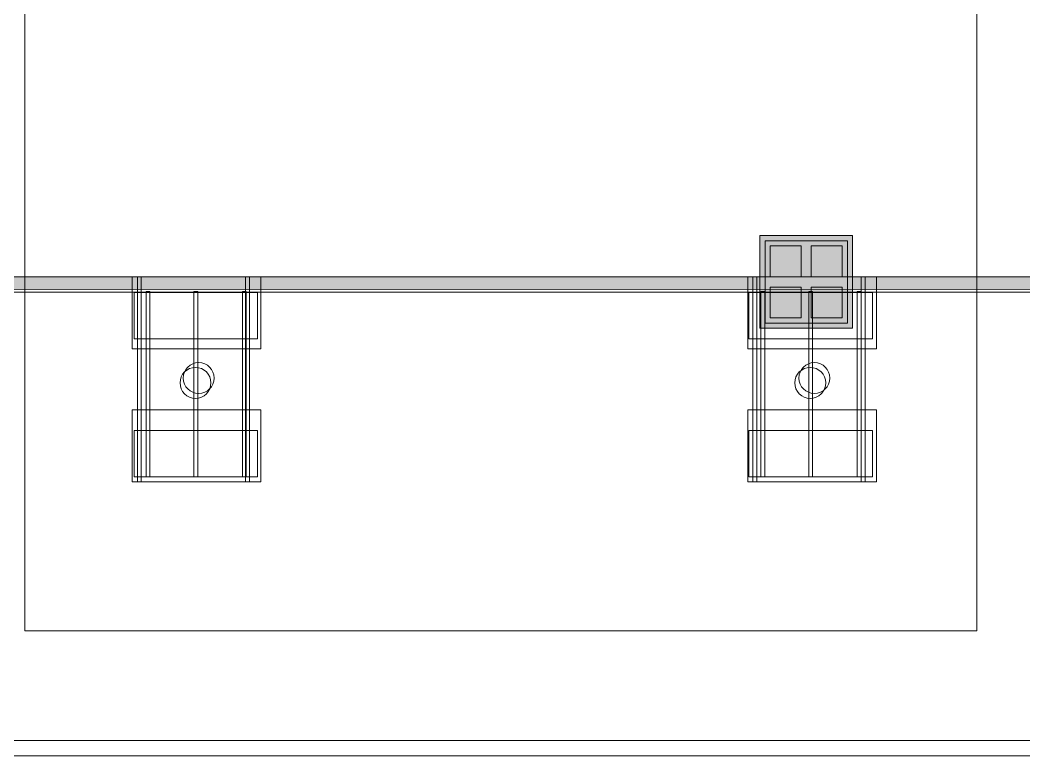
# Model space of a CAD drawing. Header units: inches. Extents: x -10671 to 1761, y -674 to 7170.
# Drawn here: x -1043.7 to -653.6, y 914.2 to 1200 of the extents above; entities that cross this region are included whole.
import ezdxf

# ---------------------------------------------------------------- set-up
doc = ezdxf.new("R2010")
doc.units = ezdxf.units.IN
doc.header["$LTSCALE"] = 19.2
doc.header["$MEASUREMENT"] = 0
for name, color, linetype, lineweight, true_color in [('DWG-bldg-utility box', 3, 'Continuous', 18, 0x00ff00), ('PDF', 6, 'Continuous', 5, 0xff00ff), ('Venue-Ceiling-Obstructions', 7, 'Continuous', 5, 0xdd0000), ('Venue-Rigging Steel-High', 7, 'Continuous', 5, 0x800000)]:
    doc.layers.add(name, color=color, linetype=linetype, lineweight=lineweight, true_color=true_color)
for name, color, linetype, lineweight in [('Venue-Ceiling-Lights', 7, 'Continuous', 5), ('Venue-Ceiling-Lights Circuits', 7, 'Continuous', 5), ('Venue-Floor Pockets', 7, 'Continuous', 5)]:
    doc.layers.add(name, color=color, linetype=linetype, lineweight=lineweight)

# ---------------------------------------------------------------- blocks, each defined once
blk = doc.blocks.new('FLOORBOX')
at = {"layer": 'Venue-Floor Pockets', "linetype": 'Continuous', "lineweight": 0, "true_color": 0xaaaaaa}
blk.add_hatch(color=253, dxfattribs=at).paths.add_polyline_path([(-18, 18), (18, 18), (18, -18), (-18, -18)])
at = {"layer": 'Venue-Floor Pockets', "linetype": 'Continuous', "lineweight": 0, "true_color": 0xbbbbbb}
blk.add_hatch(color=9, dxfattribs=at).paths.add_polyline_path([(-16, 16), (16, 16), (16, -16), (-16, -16)])
at = {"layer": 'Venue-Floor Pockets', "linetype": 'Continuous', "lineweight": 0, "true_color": 0xdddddd}
for points in [[(-14, 14), (-2, 14), (-2, 2), (-14, 2)], [(2, 14), (14, 14), (14, 2), (2, 2)], [(-14, -2), (-2, -2), (-2, -14), (-14, -14)], [(2, -2), (14, -2), (14, -14), (2, -14)]]:
    blk.add_hatch(color=254, dxfattribs=at).paths.add_polyline_path(points)
at = {"layer": 'Venue-Floor Pockets', "color": 7, "linetype": 'Continuous', "lineweight": 5, "flags": 128}
for points in [[(-18, 18), (18, 18), (18, -18), (-18, -18)], [(-16, 16), (16, 16), (16, -16), (-16, -16)], [(-14, 14), (-2, 14), (-2, 2), (-14, 2)], [(2, 14), (14, 14), (14, 2), (2, 2)], [(-14, -2), (-2, -2), (-2, -14), (-14, -14)], [(2, -2), (14, -2), (14, -14), (2, -14)]]:
    blk.add_lwpolyline(points, close=True, dxfattribs=at)
blk = doc.blocks.new('Group-2323-1')
at = {"layer": 'PDF'}
for points in [[(-976.75, 1064.95, 388), (-976.75, 1064.95, 398), (-975.58, 1065.07, 398), (-975.58, 1065.07, 388)], [(-975.58, 1065.07, 388), (-975.58, 1065.07, 398), (-974.4, 1064.95, 398), (-974.4, 1064.95, 388)], [(-981.46, 1060.24, 388), (-981.46, 1060.24, 398), (-981.12, 1061.36, 398), (-981.12, 1061.36, 388)], [(-981.12, 1061.36, 388), (-981.12, 1061.36, 398), (-980.56, 1062.4, 398), (-980.56, 1062.4, 388)], [(-980.56, 1062.4, 388), (-980.56, 1062.4, 398), (-979.82, 1063.31, 398), (-979.82, 1063.31, 388)], [(-979.82, 1063.31, 388), (-979.82, 1063.31, 398), (-978.91, 1064.06, 398), (-978.91, 1064.06, 388)], [(-978.91, 1064.06, 388), (-978.91, 1064.06, 398), (-977.87, 1064.61, 398), (-977.87, 1064.61, 388)], [(-977.87, 1064.61, 388), (-977.87, 1064.61, 398), (-976.75, 1064.95, 398), (-976.75, 1064.95, 388)], [(-974.4, 1064.95, 388), (-974.4, 1064.95, 398), (-973.28, 1064.61, 398), (-973.28, 1064.61, 388)], [(-973.28, 1064.61, 388), (-973.28, 1064.61, 398), (-972.24, 1064.06, 398), (-972.24, 1064.06, 388)], [(-972.24, 1064.06, 388), (-972.24, 1064.06, 398), (-971.33, 1063.31, 398), (-971.33, 1063.31, 388)], [(-971.33, 1063.31, 388), (-971.33, 1063.31, 398), (-970.59, 1062.4, 398), (-970.59, 1062.4, 388)], [(-970.59, 1062.4, 388), (-970.59, 1062.4, 398), (-970.03, 1061.36, 398), (-970.03, 1061.36, 388)], [(-970.03, 1061.36, 388), (-970.03, 1061.36, 398), (-969.69, 1060.24, 398), (-969.69, 1060.24, 388)], [(-981.58, 1059.07, 388), (-981.58, 1059.07, 398), (-981.46, 1060.24, 398), (-981.46, 1060.24, 388)], [(-981.46, 1057.9, 388), (-981.46, 1057.9, 398), (-981.58, 1059.07, 398), (-981.58, 1059.07, 388)], [(-981.12, 1056.77, 388), (-981.12, 1056.77, 398), (-981.46, 1057.9, 398), (-981.46, 1057.9, 388)], [(-969.69, 1057.9, 388), (-969.69, 1057.9, 398), (-970.03, 1056.77, 398), (-970.03, 1056.77, 388)], [(-969.69, 1060.24, 388), (-969.69, 1060.24, 398), (-969.58, 1059.07, 398), (-969.58, 1059.07, 388)], [(-969.58, 1059.07, 388), (-969.58, 1059.07, 398), (-969.69, 1057.9, 398), (-969.69, 1057.9, 388)], [(-980.56, 1055.73, 388), (-980.56, 1055.73, 398), (-981.12, 1056.77, 398), (-981.12, 1056.77, 388)], [(-979.82, 1054.82, 388), (-979.82, 1054.82, 398), (-980.56, 1055.73, 398), (-980.56, 1055.73, 388)], [(-978.91, 1054.08, 388), (-978.91, 1054.08, 398), (-979.82, 1054.82, 398), (-979.82, 1054.82, 388)], [(-977.87, 1053.52, 388), (-977.87, 1053.52, 398), (-978.91, 1054.08, 398), (-978.91, 1054.08, 388)], [(-976.75, 1053.18, 388), (-976.75, 1053.18, 398), (-977.87, 1053.52, 398), (-977.87, 1053.52, 388)], [(-973.28, 1053.52, 388), (-973.28, 1053.52, 398), (-974.4, 1053.18, 398), (-974.4, 1053.18, 388)], [(-972.24, 1054.08, 388), (-972.24, 1054.08, 398), (-973.28, 1053.52, 398), (-973.28, 1053.52, 388)], [(-971.33, 1054.82, 388), (-971.33, 1054.82, 398), (-972.24, 1054.08, 398), (-972.24, 1054.08, 388)], [(-970.59, 1055.73, 388), (-970.59, 1055.73, 398), (-971.33, 1054.82, 398), (-971.33, 1054.82, 388)], [(-970.03, 1056.77, 388), (-970.03, 1056.77, 398), (-970.59, 1055.73, 398), (-970.59, 1055.73, 388)], [(-975.58, 1053.07, 388), (-975.58, 1053.07, 398), (-976.75, 1053.18, 398), (-976.75, 1053.18, 388)], [(-974.4, 1053.18, 388), (-974.4, 1053.18, 398), (-975.58, 1053.07, 398), (-975.58, 1053.07, 388)]]:
    blk.add_3dface(points, dxfattribs=at)
for points, invisible_edges in [([(-976.75, 1064.95, 398), (-975.58, 1065.07, 398), (-974.4, 1064.95, 398), (-976.75, 1064.95, 398)], 12), ([(-974.4, 1064.95, 388), (-975.58, 1065.07, 388), (-976.75, 1064.95, 388), (-974.4, 1064.95, 388)], 12), ([(-981.58, 1059.07, 398), (-978.91, 1064.06, 398), (-974.4, 1064.95, 398), (-981.58, 1059.07, 398)], 15), ([(-981.58, 1059.07, 398), (-974.4, 1064.95, 398), (-969.58, 1059.07, 398), (-981.58, 1059.07, 398)], 15), ([(-976.75, 1064.95, 388), (-980.56, 1062.4, 388), (-981.58, 1059.07, 388), (-976.75, 1064.95, 388)], 15), ([(-981.58, 1059.07, 388), (-969.58, 1059.07, 388), (-976.75, 1064.95, 388), (-981.58, 1059.07, 388)], 15), ([(-981.58, 1059.07, 398), (-980.56, 1062.4, 398), (-978.91, 1064.06, 398), (-981.58, 1059.07, 398)], 15), ([(-981.58, 1059.07, 398), (-981.46, 1060.24, 398), (-980.56, 1062.4, 398), (-981.58, 1059.07, 398)], 14), ([(-980.56, 1062.4, 388), (-981.46, 1060.24, 388), (-981.58, 1059.07, 388), (-980.56, 1062.4, 388)], 13), ([(-981.46, 1060.24, 398), (-981.12, 1061.36, 398), (-980.56, 1062.4, 398), (-981.46, 1060.24, 398)], 12), ([(-980.56, 1062.4, 388), (-981.12, 1061.36, 388), (-981.46, 1060.24, 388), (-980.56, 1062.4, 388)], 12), ([(-976.75, 1064.95, 388), (-978.91, 1064.06, 388), (-980.56, 1062.4, 388), (-976.75, 1064.95, 388)], 15), ([(-980.56, 1062.4, 398), (-979.82, 1063.31, 398), (-978.91, 1064.06, 398), (-980.56, 1062.4, 398)], 12), ([(-978.91, 1064.06, 388), (-979.82, 1063.31, 388), (-980.56, 1062.4, 388), (-978.91, 1064.06, 388)], 12), ([(-978.91, 1064.06, 398), (-977.87, 1064.61, 398), (-976.75, 1064.95, 398), (-978.91, 1064.06, 398)], 12), ([(-978.91, 1064.06, 398), (-976.75, 1064.95, 398), (-974.4, 1064.95, 398), (-978.91, 1064.06, 398)], 15), ([(-976.75, 1064.95, 388), (-977.87, 1064.61, 388), (-978.91, 1064.06, 388), (-976.75, 1064.95, 388)], 12), ([(-972.24, 1064.06, 388), (-974.4, 1064.95, 388), (-976.75, 1064.95, 388), (-972.24, 1064.06, 388)], 15), ([(-969.58, 1059.07, 388), (-972.24, 1064.06, 388), (-976.75, 1064.95, 388), (-969.58, 1059.07, 388)], 15), ([(-974.4, 1064.95, 398), (-973.28, 1064.61, 398), (-972.24, 1064.06, 398), (-974.4, 1064.95, 398)], 12), ([(-974.4, 1064.95, 398), (-972.24, 1064.06, 398), (-970.59, 1062.4, 398), (-974.4, 1064.95, 398)], 15), ([(-974.4, 1064.95, 398), (-970.59, 1062.4, 398), (-969.58, 1059.07, 398), (-974.4, 1064.95, 398)], 15), ([(-972.24, 1064.06, 388), (-973.28, 1064.61, 388), (-974.4, 1064.95, 388), (-972.24, 1064.06, 388)], 12), ([(-972.24, 1064.06, 398), (-971.33, 1063.31, 398), (-970.59, 1062.4, 398), (-972.24, 1064.06, 398)], 12), ([(-970.59, 1062.4, 388), (-971.33, 1063.31, 388), (-972.24, 1064.06, 388), (-970.59, 1062.4, 388)], 12), ([(-969.58, 1059.07, 388), (-970.59, 1062.4, 388), (-972.24, 1064.06, 388), (-969.58, 1059.07, 388)], 15), ([(-970.59, 1062.4, 398), (-970.03, 1061.36, 398), (-969.69, 1060.24, 398), (-970.59, 1062.4, 398)], 12), ([(-970.59, 1062.4, 398), (-969.69, 1060.24, 398), (-969.58, 1059.07, 398), (-970.59, 1062.4, 398)], 13), ([(-969.69, 1060.24, 388), (-970.03, 1061.36, 388), (-970.59, 1062.4, 388), (-969.69, 1060.24, 388)], 12), ([(-969.58, 1059.07, 388), (-969.69, 1060.24, 388), (-970.59, 1062.4, 388), (-969.58, 1059.07, 388)], 14), ([(-981.12, 1056.77, 398), (-981.46, 1057.9, 398), (-981.58, 1059.07, 398), (-981.12, 1056.77, 398)], 12), ([(-979.82, 1054.82, 398), (-981.12, 1056.77, 398), (-981.58, 1059.07, 398), (-979.82, 1054.82, 398)], 15), ([(-976.75, 1053.18, 398), (-979.82, 1054.82, 398), (-981.58, 1059.07, 398), (-976.75, 1053.18, 398)], 15), ([(-969.58, 1059.07, 398), (-976.75, 1053.18, 398), (-981.58, 1059.07, 398), (-969.58, 1059.07, 398)], 15), ([(-981.58, 1059.07, 388), (-981.46, 1057.9, 388), (-981.12, 1056.77, 388), (-981.58, 1059.07, 388)], 12), ([(-981.58, 1059.07, 388), (-981.12, 1056.77, 388), (-979.82, 1054.82, 388), (-981.58, 1059.07, 388)], 15), ([(-981.58, 1059.07, 388), (-979.82, 1054.82, 388), (-974.4, 1053.18, 388), (-981.58, 1059.07, 388)], 15), ([(-981.58, 1059.07, 388), (-974.4, 1053.18, 388), (-969.58, 1059.07, 388), (-981.58, 1059.07, 388)], 15), ([(-969.58, 1059.07, 398), (-971.33, 1054.82, 398), (-976.75, 1053.18, 398), (-969.58, 1059.07, 398)], 15), ([(-974.4, 1053.18, 388), (-971.33, 1054.82, 388), (-969.58, 1059.07, 388), (-974.4, 1053.18, 388)], 15), ([(-969.58, 1059.07, 398), (-970.03, 1056.77, 398), (-971.33, 1054.82, 398), (-969.58, 1059.07, 398)], 15), ([(-971.33, 1054.82, 388), (-970.03, 1056.77, 388), (-969.58, 1059.07, 388), (-971.33, 1054.82, 388)], 15), ([(-969.58, 1059.07, 398), (-969.69, 1057.9, 398), (-970.03, 1056.77, 398), (-969.58, 1059.07, 398)], 12), ([(-970.03, 1056.77, 388), (-969.69, 1057.9, 388), (-969.58, 1059.07, 388), (-970.03, 1056.77, 388)], 12), ([(-979.82, 1054.82, 398), (-980.56, 1055.73, 398), (-981.12, 1056.77, 398), (-979.82, 1054.82, 398)], 12), ([(-981.12, 1056.77, 388), (-980.56, 1055.73, 388), (-979.82, 1054.82, 388), (-981.12, 1056.77, 388)], 12), ([(-976.75, 1053.18, 398), (-978.91, 1054.08, 398), (-979.82, 1054.82, 398), (-976.75, 1053.18, 398)], 13), ([(-979.82, 1054.82, 388), (-978.91, 1054.08, 388), (-976.75, 1053.18, 388), (-979.82, 1054.82, 388)], 14), ([(-979.82, 1054.82, 388), (-976.75, 1053.18, 388), (-974.4, 1053.18, 388), (-979.82, 1054.82, 388)], 15), ([(-976.75, 1053.18, 398), (-977.87, 1053.52, 398), (-978.91, 1054.08, 398), (-976.75, 1053.18, 398)], 12), ([(-978.91, 1054.08, 388), (-977.87, 1053.52, 388), (-976.75, 1053.18, 388), (-978.91, 1054.08, 388)], 12), ([(-971.33, 1054.82, 398), (-974.4, 1053.18, 398), (-976.75, 1053.18, 398), (-971.33, 1054.82, 398)], 15), ([(-971.33, 1054.82, 398), (-972.24, 1054.08, 398), (-974.4, 1053.18, 398), (-971.33, 1054.82, 398)], 14), ([(-974.4, 1053.18, 388), (-972.24, 1054.08, 388), (-971.33, 1054.82, 388), (-974.4, 1053.18, 388)], 13), ([(-972.24, 1054.08, 398), (-973.28, 1053.52, 398), (-974.4, 1053.18, 398), (-972.24, 1054.08, 398)], 12), ([(-974.4, 1053.18, 388), (-973.28, 1053.52, 388), (-972.24, 1054.08, 388), (-974.4, 1053.18, 388)], 12), ([(-970.03, 1056.77, 398), (-970.59, 1055.73, 398), (-971.33, 1054.82, 398), (-970.03, 1056.77, 398)], 12), ([(-971.33, 1054.82, 388), (-970.59, 1055.73, 388), (-970.03, 1056.77, 388), (-971.33, 1054.82, 388)], 12), ([(-974.4, 1053.18, 398), (-975.58, 1053.07, 398), (-976.75, 1053.18, 398), (-974.4, 1053.18, 398)], 12), ([(-976.75, 1053.18, 388), (-975.58, 1053.07, 388), (-974.4, 1053.18, 388), (-976.75, 1053.18, 388)], 12)]:
    blk.add_3dface(points, dxfattribs=dict(at, invisible_edges=invisible_edges))
blk = doc.blocks.new('Group-2324-1')
at = {"layer": 'PDF'}
for points in [[(-999.45, 1094.17, 393.91), (-999.45, 1094.17, 397.91), (-951.45, 1094.17, 397.91), (-951.45, 1094.17, 393.91)], [(-999.45, 1076.17, 393.91), (-999.45, 1076.17, 397.91), (-999.45, 1094.17, 397.91), (-999.45, 1094.17, 393.91)], [(-951.45, 1094.17, 397.91), (-999.45, 1094.17, 397.91), (-999.45, 1076.17, 397.91), (-951.45, 1076.17, 397.91)], [(-951.45, 1076.17, 393.91), (-999.45, 1076.17, 393.91), (-999.45, 1094.17, 393.91), (-951.45, 1094.17, 393.91)], [(-951.45, 1094.17, 393.91), (-951.45, 1094.17, 397.91), (-951.45, 1076.17, 397.91), (-951.45, 1076.17, 393.91)], [(-951.45, 1076.17, 393.91), (-951.45, 1076.17, 397.91), (-999.45, 1076.17, 397.91), (-999.45, 1076.17, 393.91)]]:
    blk.add_3dface(points, dxfattribs=at)
blk = doc.blocks.new('Group-2325-1')
at = {"layer": 'PDF'}
for points in [[(-957.35, 1094.56, 397.97), (-957.35, 1094.56, 398.97), (-955.85, 1094.56, 398.97), (-955.85, 1094.56, 397.97)], [(-957.35, 1022.56, 397.97), (-957.35, 1022.56, 398.97), (-957.35, 1094.56, 398.97), (-957.35, 1094.56, 397.97)], [(-955.85, 1094.56, 398.97), (-957.35, 1094.56, 398.97), (-957.35, 1022.56, 398.97), (-955.85, 1022.56, 398.97)], [(-955.85, 1022.56, 397.97), (-957.35, 1022.56, 397.97), (-957.35, 1094.56, 397.97), (-955.85, 1094.56, 397.97)], [(-955.85, 1094.56, 397.97), (-955.85, 1094.56, 398.97), (-955.85, 1022.56, 398.97), (-955.85, 1022.56, 397.97)], [(-955.85, 1022.56, 397.97), (-955.85, 1022.56, 398.97), (-957.35, 1022.56, 398.97), (-957.35, 1022.56, 397.97)]]:
    blk.add_3dface(points, dxfattribs=at)
blk = doc.blocks.new('Group-2326-1')
at = {"layer": 'PDF'}
for points in [[(-976.16, 1094.56, 397.97), (-976.16, 1094.56, 398.97), (-974.66, 1094.56, 398.97), (-974.66, 1094.56, 397.97)], [(-976.16, 1022.56, 397.97), (-976.16, 1022.56, 398.97), (-976.16, 1094.56, 398.97), (-976.16, 1094.56, 397.97)], [(-974.66, 1094.56, 398.97), (-976.16, 1094.56, 398.97), (-976.16, 1022.56, 398.97), (-974.66, 1022.56, 398.97)], [(-974.66, 1022.56, 397.97), (-976.16, 1022.56, 397.97), (-976.16, 1094.56, 397.97), (-974.66, 1094.56, 397.97)], [(-974.66, 1094.56, 397.97), (-974.66, 1094.56, 398.97), (-974.66, 1022.56, 398.97), (-974.66, 1022.56, 397.97)], [(-974.66, 1022.56, 397.97), (-974.66, 1022.56, 398.97), (-976.16, 1022.56, 398.97), (-976.16, 1022.56, 397.97)]]:
    blk.add_3dface(points, dxfattribs=at)
blk = doc.blocks.new('Group-2327-1')
at = {"layer": 'PDF'}
for points in [[(-994.76, 1094.56, 397.97), (-994.76, 1094.56, 398.97), (-993.26, 1094.56, 398.97), (-993.26, 1094.56, 397.97)], [(-994.76, 1022.56, 397.97), (-994.76, 1022.56, 398.97), (-994.76, 1094.56, 398.97), (-994.76, 1094.56, 397.97)], [(-993.26, 1094.56, 398.97), (-994.76, 1094.56, 398.97), (-994.76, 1022.56, 398.97), (-993.26, 1022.56, 398.97)], [(-993.26, 1022.56, 397.97), (-994.76, 1022.56, 397.97), (-994.76, 1094.56, 397.97), (-993.26, 1094.56, 397.97)], [(-993.26, 1094.56, 397.97), (-993.26, 1094.56, 398.97), (-993.26, 1022.56, 398.97), (-993.26, 1022.56, 397.97)], [(-993.26, 1022.56, 397.97), (-993.26, 1022.56, 398.97), (-994.76, 1022.56, 398.97), (-994.76, 1022.56, 397.97)]]:
    blk.add_3dface(points, dxfattribs=at)
blk = doc.blocks.new('Group-2328-1')
at = {"layer": 'PDF'}
for points in [[(-999.45, 1040.54, 393.91), (-999.45, 1040.54, 397.91), (-951.45, 1040.54, 397.91), (-951.45, 1040.54, 393.91)], [(-999.45, 1022.54, 393.91), (-999.45, 1022.54, 397.91), (-999.45, 1040.54, 397.91), (-999.45, 1040.54, 393.91)], [(-951.45, 1040.54, 397.91), (-999.45, 1040.54, 397.91), (-999.45, 1022.54, 397.91), (-951.45, 1022.54, 397.91)], [(-951.45, 1022.54, 393.91), (-999.45, 1022.54, 393.91), (-999.45, 1040.54, 393.91), (-951.45, 1040.54, 393.91)], [(-951.45, 1040.54, 393.91), (-951.45, 1040.54, 397.91), (-951.45, 1022.54, 397.91), (-951.45, 1022.54, 393.91)], [(-951.45, 1022.54, 393.91), (-951.45, 1022.54, 397.91), (-999.45, 1022.54, 397.91), (-999.45, 1022.54, 393.91)]]:
    blk.add_3dface(points, dxfattribs=at)
blk = doc.blocks.new('Group-2329-1')
at = {"layer": 'PDF'}
for name in ['Group-2324-1', 'Group-2327-1', 'Group-2326-1', 'Group-2325-1', 'Group-2323-1', 'Group-2328-1']:
    blk.add_blockref(name, (0, 0), dxfattribs=at)
blk = doc.blocks.new('Group-2389-1')
at = {"layer": 'PDF'}
for points in [[(-737.85, 1064.95, 388), (-737.85, 1064.95, 398), (-736.68, 1065.07, 398), (-736.68, 1065.07, 388)], [(-736.68, 1065.07, 388), (-736.68, 1065.07, 398), (-735.51, 1064.95, 398), (-735.51, 1064.95, 388)], [(-742.56, 1060.24, 388), (-742.56, 1060.24, 398), (-742.22, 1061.36, 398), (-742.22, 1061.36, 388)], [(-742.22, 1061.36, 388), (-742.22, 1061.36, 398), (-741.67, 1062.4, 398), (-741.67, 1062.4, 388)], [(-741.67, 1062.4, 388), (-741.67, 1062.4, 398), (-740.92, 1063.31, 398), (-740.92, 1063.31, 388)], [(-740.92, 1063.31, 388), (-740.92, 1063.31, 398), (-740.01, 1064.06, 398), (-740.01, 1064.06, 388)], [(-740.01, 1064.06, 388), (-740.01, 1064.06, 398), (-738.98, 1064.61, 398), (-738.98, 1064.61, 388)], [(-738.98, 1064.61, 388), (-738.98, 1064.61, 398), (-737.85, 1064.95, 398), (-737.85, 1064.95, 388)], [(-735.51, 1064.95, 388), (-735.51, 1064.95, 398), (-734.38, 1064.61, 398), (-734.38, 1064.61, 388)], [(-734.38, 1064.61, 388), (-734.38, 1064.61, 398), (-733.35, 1064.06, 398), (-733.35, 1064.06, 388)], [(-733.35, 1064.06, 388), (-733.35, 1064.06, 398), (-732.44, 1063.31, 398), (-732.44, 1063.31, 388)], [(-732.44, 1063.31, 388), (-732.44, 1063.31, 398), (-731.69, 1062.4, 398), (-731.69, 1062.4, 388)], [(-731.69, 1062.4, 388), (-731.69, 1062.4, 398), (-731.14, 1061.36, 398), (-731.14, 1061.36, 388)], [(-731.14, 1061.36, 388), (-731.14, 1061.36, 398), (-730.8, 1060.24, 398), (-730.8, 1060.24, 388)], [(-742.68, 1059.07, 388), (-742.68, 1059.07, 398), (-742.56, 1060.24, 398), (-742.56, 1060.24, 388)], [(-742.56, 1057.9, 388), (-742.56, 1057.9, 398), (-742.68, 1059.07, 398), (-742.68, 1059.07, 388)], [(-742.22, 1056.77, 388), (-742.22, 1056.77, 398), (-742.56, 1057.9, 398), (-742.56, 1057.9, 388)], [(-730.8, 1057.9, 388), (-730.8, 1057.9, 398), (-731.14, 1056.77, 398), (-731.14, 1056.77, 388)], [(-730.8, 1060.24, 388), (-730.8, 1060.24, 398), (-730.68, 1059.07, 398), (-730.68, 1059.07, 388)], [(-730.68, 1059.07, 388), (-730.68, 1059.07, 398), (-730.8, 1057.9, 398), (-730.8, 1057.9, 388)], [(-741.67, 1055.73, 388), (-741.67, 1055.73, 398), (-742.22, 1056.77, 398), (-742.22, 1056.77, 388)], [(-740.92, 1054.82, 388), (-740.92, 1054.82, 398), (-741.67, 1055.73, 398), (-741.67, 1055.73, 388)], [(-740.01, 1054.08, 388), (-740.01, 1054.08, 398), (-740.92, 1054.82, 398), (-740.92, 1054.82, 388)], [(-738.98, 1053.52, 388), (-738.98, 1053.52, 398), (-740.01, 1054.08, 398), (-740.01, 1054.08, 388)], [(-737.85, 1053.18, 388), (-737.85, 1053.18, 398), (-738.98, 1053.52, 398), (-738.98, 1053.52, 388)], [(-734.38, 1053.52, 388), (-734.38, 1053.52, 398), (-735.51, 1053.18, 398), (-735.51, 1053.18, 388)], [(-733.35, 1054.08, 388), (-733.35, 1054.08, 398), (-734.38, 1053.52, 398), (-734.38, 1053.52, 388)], [(-732.44, 1054.82, 388), (-732.44, 1054.82, 398), (-733.35, 1054.08, 398), (-733.35, 1054.08, 388)], [(-731.69, 1055.73, 388), (-731.69, 1055.73, 398), (-732.44, 1054.82, 398), (-732.44, 1054.82, 388)], [(-731.14, 1056.77, 388), (-731.14, 1056.77, 398), (-731.69, 1055.73, 398), (-731.69, 1055.73, 388)], [(-736.68, 1053.07, 388), (-736.68, 1053.07, 398), (-737.85, 1053.18, 398), (-737.85, 1053.18, 388)], [(-735.51, 1053.18, 388), (-735.51, 1053.18, 398), (-736.68, 1053.07, 398), (-736.68, 1053.07, 388)]]:
    blk.add_3dface(points, dxfattribs=at)
for points, invisible_edges in [([(-737.85, 1064.95, 398), (-736.68, 1065.07, 398), (-735.51, 1064.95, 398), (-737.85, 1064.95, 398)], 12), ([(-735.51, 1064.95, 388), (-736.68, 1065.07, 388), (-737.85, 1064.95, 388), (-735.51, 1064.95, 388)], 12), ([(-742.68, 1059.07, 398), (-742.56, 1060.24, 398), (-741.67, 1062.4, 398), (-742.68, 1059.07, 398)], 14), ([(-740.92, 1054.82, 398), (-742.68, 1059.07, 398), (-741.67, 1062.4, 398), (-740.92, 1054.82, 398)], 15), ([(-741.67, 1062.4, 388), (-742.56, 1060.24, 388), (-742.68, 1059.07, 388), (-741.67, 1062.4, 388)], 13), ([(-741.67, 1062.4, 388), (-742.68, 1059.07, 388), (-740.92, 1054.82, 388), (-741.67, 1062.4, 388)], 15), ([(-742.56, 1060.24, 398), (-742.22, 1061.36, 398), (-741.67, 1062.4, 398), (-742.56, 1060.24, 398)], 12), ([(-741.67, 1062.4, 388), (-742.22, 1061.36, 388), (-742.56, 1060.24, 388), (-741.67, 1062.4, 388)], 12), ([(-741.67, 1062.4, 398), (-738.98, 1064.61, 398), (-735.51, 1064.95, 398), (-741.67, 1062.4, 398)], 15), ([(-741.67, 1062.4, 398), (-735.51, 1064.95, 398), (-731.69, 1062.4, 398), (-741.67, 1062.4, 398)], 15), ([(-737.85, 1064.95, 388), (-738.98, 1064.61, 388), (-741.67, 1062.4, 388), (-737.85, 1064.95, 388)], 14), ([(-731.69, 1062.4, 388), (-737.85, 1064.95, 388), (-741.67, 1062.4, 388), (-731.69, 1062.4, 388)], 15), ([(-741.67, 1062.4, 398), (-740.92, 1063.31, 398), (-738.98, 1064.61, 398), (-741.67, 1062.4, 398)], 14), ([(-738.98, 1064.61, 388), (-740.92, 1063.31, 388), (-741.67, 1062.4, 388), (-738.98, 1064.61, 388)], 13), ([(-740.92, 1054.82, 398), (-741.67, 1062.4, 398), (-731.69, 1062.4, 398), (-740.92, 1054.82, 398)], 15), ([(-741.67, 1062.4, 388), (-740.92, 1054.82, 388), (-732.44, 1054.82, 388), (-741.67, 1062.4, 388)], 15), ([(-732.44, 1054.82, 388), (-731.69, 1062.4, 388), (-741.67, 1062.4, 388), (-732.44, 1054.82, 388)], 15), ([(-740.92, 1063.31, 398), (-740.01, 1064.06, 398), (-738.98, 1064.61, 398), (-740.92, 1063.31, 398)], 12), ([(-738.98, 1064.61, 388), (-740.01, 1064.06, 388), (-740.92, 1063.31, 388), (-738.98, 1064.61, 388)], 12), ([(-731.69, 1062.4, 398), (-732.44, 1054.82, 398), (-740.92, 1054.82, 398), (-731.69, 1062.4, 398)], 15), ([(-738.98, 1064.61, 398), (-737.85, 1064.95, 398), (-735.51, 1064.95, 398), (-738.98, 1064.61, 398)], 14), ([(-734.38, 1064.61, 388), (-735.51, 1064.95, 388), (-737.85, 1064.95, 388), (-734.38, 1064.61, 388)], 14), ([(-731.69, 1062.4, 388), (-734.38, 1064.61, 388), (-737.85, 1064.95, 388), (-731.69, 1062.4, 388)], 15), ([(-735.51, 1064.95, 398), (-734.38, 1064.61, 398), (-731.69, 1062.4, 398), (-735.51, 1064.95, 398)], 14), ([(-734.38, 1064.61, 398), (-733.35, 1064.06, 398), (-732.44, 1063.31, 398), (-734.38, 1064.61, 398)], 12), ([(-734.38, 1064.61, 398), (-732.44, 1063.31, 398), (-731.69, 1062.4, 398), (-734.38, 1064.61, 398)], 13), ([(-732.44, 1063.31, 388), (-733.35, 1064.06, 388), (-734.38, 1064.61, 388), (-732.44, 1063.31, 388)], 12), ([(-731.69, 1062.4, 388), (-732.44, 1063.31, 388), (-734.38, 1064.61, 388), (-731.69, 1062.4, 388)], 14), ([(-731.69, 1062.4, 398), (-730.68, 1059.07, 398), (-732.44, 1054.82, 398), (-731.69, 1062.4, 398)], 15), ([(-732.44, 1054.82, 388), (-730.68, 1059.07, 388), (-731.69, 1062.4, 388), (-732.44, 1054.82, 388)], 15), ([(-731.69, 1062.4, 398), (-731.14, 1061.36, 398), (-730.8, 1060.24, 398), (-731.69, 1062.4, 398)], 12), ([(-731.69, 1062.4, 398), (-730.8, 1060.24, 398), (-730.68, 1059.07, 398), (-731.69, 1062.4, 398)], 13), ([(-730.8, 1060.24, 388), (-731.14, 1061.36, 388), (-731.69, 1062.4, 388), (-730.8, 1060.24, 388)], 12), ([(-730.68, 1059.07, 388), (-730.8, 1060.24, 388), (-731.69, 1062.4, 388), (-730.68, 1059.07, 388)], 14), ([(-742.22, 1056.77, 398), (-742.56, 1057.9, 398), (-742.68, 1059.07, 398), (-742.22, 1056.77, 398)], 12), ([(-740.92, 1054.82, 398), (-742.22, 1056.77, 398), (-742.68, 1059.07, 398), (-740.92, 1054.82, 398)], 15), ([(-742.68, 1059.07, 388), (-742.56, 1057.9, 388), (-742.22, 1056.77, 388), (-742.68, 1059.07, 388)], 12), ([(-742.68, 1059.07, 388), (-742.22, 1056.77, 388), (-740.92, 1054.82, 388), (-742.68, 1059.07, 388)], 15), ([(-730.68, 1059.07, 398), (-731.14, 1056.77, 398), (-732.44, 1054.82, 398), (-730.68, 1059.07, 398)], 15), ([(-732.44, 1054.82, 388), (-731.14, 1056.77, 388), (-730.68, 1059.07, 388), (-732.44, 1054.82, 388)], 15), ([(-730.68, 1059.07, 398), (-730.8, 1057.9, 398), (-731.14, 1056.77, 398), (-730.68, 1059.07, 398)], 12), ([(-731.14, 1056.77, 388), (-730.8, 1057.9, 388), (-730.68, 1059.07, 388), (-731.14, 1056.77, 388)], 12), ([(-740.92, 1054.82, 398), (-741.67, 1055.73, 398), (-742.22, 1056.77, 398), (-740.92, 1054.82, 398)], 12), ([(-742.22, 1056.77, 388), (-741.67, 1055.73, 388), (-740.92, 1054.82, 388), (-742.22, 1056.77, 388)], 12), ([(-738.98, 1053.52, 398), (-740.01, 1054.08, 398), (-740.92, 1054.82, 398), (-738.98, 1053.52, 398)], 12), ([(-737.85, 1053.18, 398), (-738.98, 1053.52, 398), (-740.92, 1054.82, 398), (-737.85, 1053.18, 398)], 14), ([(-732.44, 1054.82, 398), (-737.85, 1053.18, 398), (-740.92, 1054.82, 398), (-732.44, 1054.82, 398)], 15), ([(-740.92, 1054.82, 388), (-740.01, 1054.08, 388), (-738.98, 1053.52, 388), (-740.92, 1054.82, 388)], 12), ([(-740.92, 1054.82, 388), (-738.98, 1053.52, 388), (-737.85, 1053.18, 388), (-740.92, 1054.82, 388)], 13), ([(-740.92, 1054.82, 388), (-737.85, 1053.18, 388), (-735.51, 1053.18, 388), (-740.92, 1054.82, 388)], 15), ([(-740.92, 1054.82, 388), (-735.51, 1053.18, 388), (-732.44, 1054.82, 388), (-740.92, 1054.82, 388)], 15), ([(-732.44, 1054.82, 398), (-735.51, 1053.18, 398), (-737.85, 1053.18, 398), (-732.44, 1054.82, 398)], 15), ([(-732.44, 1054.82, 398), (-734.38, 1053.52, 398), (-735.51, 1053.18, 398), (-732.44, 1054.82, 398)], 13), ([(-735.51, 1053.18, 388), (-734.38, 1053.52, 388), (-732.44, 1054.82, 388), (-735.51, 1053.18, 388)], 14), ([(-732.44, 1054.82, 398), (-733.35, 1054.08, 398), (-734.38, 1053.52, 398), (-732.44, 1054.82, 398)], 12), ([(-734.38, 1053.52, 388), (-733.35, 1054.08, 388), (-732.44, 1054.82, 388), (-734.38, 1053.52, 388)], 12), ([(-731.14, 1056.77, 398), (-731.69, 1055.73, 398), (-732.44, 1054.82, 398), (-731.14, 1056.77, 398)], 12), ([(-732.44, 1054.82, 388), (-731.69, 1055.73, 388), (-731.14, 1056.77, 388), (-732.44, 1054.82, 388)], 12), ([(-735.51, 1053.18, 398), (-736.68, 1053.07, 398), (-737.85, 1053.18, 398), (-735.51, 1053.18, 398)], 12), ([(-737.85, 1053.18, 388), (-736.68, 1053.07, 388), (-735.51, 1053.18, 388), (-737.85, 1053.18, 388)], 12)]:
    blk.add_3dface(points, dxfattribs=dict(at, invisible_edges=invisible_edges))
blk = doc.blocks.new('Group-2390-1')
at = {"layer": 'PDF'}
for points in [[(-760.55, 1094.17, 393.91), (-760.55, 1094.17, 397.91), (-712.55, 1094.17, 397.91), (-712.55, 1094.17, 393.91)], [(-760.55, 1076.17, 393.91), (-760.55, 1076.17, 397.91), (-760.55, 1094.17, 397.91), (-760.55, 1094.17, 393.91)], [(-712.55, 1094.17, 397.91), (-760.55, 1094.17, 397.91), (-760.55, 1076.17, 397.91), (-712.55, 1076.17, 397.91)], [(-712.55, 1076.17, 393.91), (-760.55, 1076.17, 393.91), (-760.55, 1094.17, 393.91), (-712.55, 1094.17, 393.91)], [(-712.55, 1094.17, 393.91), (-712.55, 1094.17, 397.91), (-712.55, 1076.17, 397.91), (-712.55, 1076.17, 393.91)], [(-712.55, 1076.17, 393.91), (-712.55, 1076.17, 397.91), (-760.55, 1076.17, 397.91), (-760.55, 1076.17, 393.91)]]:
    blk.add_3dface(points, dxfattribs=at)
blk = doc.blocks.new('Group-2391-1')
at = {"layer": 'PDF'}
for points in [[(-718.45, 1094.56, 397.97), (-718.45, 1094.56, 398.97), (-716.95, 1094.56, 398.97), (-716.95, 1094.56, 397.97)], [(-718.45, 1022.56, 397.97), (-718.45, 1022.56, 398.97), (-718.45, 1094.56, 398.97), (-718.45, 1094.56, 397.97)], [(-716.95, 1094.56, 398.97), (-718.45, 1094.56, 398.97), (-718.45, 1022.56, 398.97), (-716.95, 1022.56, 398.97)], [(-716.95, 1022.56, 397.97), (-718.45, 1022.56, 397.97), (-718.45, 1094.56, 397.97), (-716.95, 1094.56, 397.97)], [(-716.95, 1094.56, 397.97), (-716.95, 1094.56, 398.97), (-716.95, 1022.56, 398.97), (-716.95, 1022.56, 397.97)], [(-716.95, 1022.56, 397.97), (-716.95, 1022.56, 398.97), (-718.45, 1022.56, 398.97), (-718.45, 1022.56, 397.97)]]:
    blk.add_3dface(points, dxfattribs=at)
blk = doc.blocks.new('Group-2392-1')
at = {"layer": 'PDF'}
for points in [[(-737.27, 1094.56, 397.97), (-737.27, 1094.56, 398.97), (-735.77, 1094.56, 398.97), (-735.77, 1094.56, 397.97)], [(-737.27, 1022.56, 397.97), (-737.27, 1022.56, 398.97), (-737.27, 1094.56, 398.97), (-737.27, 1094.56, 397.97)], [(-735.77, 1094.56, 398.97), (-737.27, 1094.56, 398.97), (-737.27, 1022.56, 398.97), (-735.77, 1022.56, 398.97)], [(-735.77, 1022.56, 397.97), (-737.27, 1022.56, 397.97), (-737.27, 1094.56, 397.97), (-735.77, 1094.56, 397.97)], [(-735.77, 1094.56, 397.97), (-735.77, 1094.56, 398.97), (-735.77, 1022.56, 398.97), (-735.77, 1022.56, 397.97)], [(-735.77, 1022.56, 397.97), (-735.77, 1022.56, 398.97), (-737.27, 1022.56, 398.97), (-737.27, 1022.56, 397.97)]]:
    blk.add_3dface(points, dxfattribs=at)
blk = doc.blocks.new('Group-2393-1')
at = {"layer": 'PDF'}
for points in [[(-755.87, 1094.56, 397.97), (-755.87, 1094.56, 398.97), (-754.37, 1094.56, 398.97), (-754.37, 1094.56, 397.97)], [(-755.87, 1022.56, 397.97), (-755.87, 1022.56, 398.97), (-755.87, 1094.56, 398.97), (-755.87, 1094.56, 397.97)], [(-754.37, 1094.56, 398.97), (-755.87, 1094.56, 398.97), (-755.87, 1022.56, 398.97), (-754.37, 1022.56, 398.97)], [(-754.37, 1022.56, 397.97), (-755.87, 1022.56, 397.97), (-755.87, 1094.56, 397.97), (-754.37, 1094.56, 397.97)], [(-754.37, 1094.56, 397.97), (-754.37, 1094.56, 398.97), (-754.37, 1022.56, 398.97), (-754.37, 1022.56, 397.97)], [(-754.37, 1022.56, 397.97), (-754.37, 1022.56, 398.97), (-755.87, 1022.56, 398.97), (-755.87, 1022.56, 397.97)]]:
    blk.add_3dface(points, dxfattribs=at)
blk = doc.blocks.new('Group-2394-1')
at = {"layer": 'PDF'}
for points in [[(-760.55, 1040.54, 393.91), (-760.55, 1040.54, 397.91), (-712.55, 1040.54, 397.91), (-712.55, 1040.54, 393.91)], [(-760.55, 1022.54, 393.91), (-760.55, 1022.54, 397.91), (-760.55, 1040.54, 397.91), (-760.55, 1040.54, 393.91)], [(-712.55, 1040.54, 397.91), (-760.55, 1040.54, 397.91), (-760.55, 1022.54, 397.91), (-712.55, 1022.54, 397.91)], [(-712.55, 1022.54, 393.91), (-760.55, 1022.54, 393.91), (-760.55, 1040.54, 393.91), (-712.55, 1040.54, 393.91)], [(-712.55, 1040.54, 393.91), (-712.55, 1040.54, 397.91), (-712.55, 1022.54, 397.91), (-712.55, 1022.54, 393.91)], [(-712.55, 1022.54, 393.91), (-712.55, 1022.54, 397.91), (-760.55, 1022.54, 397.91), (-760.55, 1022.54, 393.91)]]:
    blk.add_3dface(points, dxfattribs=at)
blk = doc.blocks.new('Group-2395-1')
at = {"layer": 'PDF'}
for name in ['Group-2390-1', 'Group-2393-1', 'Group-2392-1', 'Group-2391-1', 'Group-2389-1', 'Group-2394-1']:
    blk.add_blockref(name, (0, 0), dxfattribs=at)
blk = doc.blocks.new('Group-2814-1')
at = {"layer": 'Venue-Ceiling-Lights', "color": 7, "linetype": 'Continuous', "lineweight": 5, "flags": 128}
for points in [[(-1000.23, 1100.24), (-950.23, 1100.24), (-950.23, 1072.24), (-1000.23, 1072.24)], [(-998.17, 1100.24), (-996.67, 1100.24), (-996.67, 1020.65), (-998.17, 1020.65)], [(-956.08, 1100.24), (-954.58, 1100.24), (-954.58, 1020.65), (-956.08, 1020.65)], [(-1000.23, 1048.65), (-950.23, 1048.65), (-950.23, 1020.65), (-1000.23, 1020.65)]]:
    blk.add_lwpolyline(points, close=True, dxfattribs=at)
at = {"layer": 'Venue-Ceiling-Lights', "color": 7, "linetype": 'Continuous', "lineweight": 5}
blk.add_circle((-974.31, 1060.95), 6, dxfattribs=at)
blk = doc.blocks.new('Group-2815-1')
at = {"layer": 'Venue-Ceiling-Lights', "color": 7, "linetype": 'Continuous', "lineweight": 5, "flags": 128}
for points in [[(-760.99, 1100.24), (-710.99, 1100.24), (-710.99, 1072.24), (-760.99, 1072.24)], [(-758.93, 1100.24), (-757.43, 1100.24), (-757.43, 1020.65), (-758.93, 1020.65)], [(-716.84, 1100.24), (-715.34, 1100.24), (-715.34, 1020.65), (-716.84, 1020.65)], [(-760.99, 1048.65), (-710.99, 1048.65), (-710.99, 1020.65), (-760.99, 1020.65)]]:
    blk.add_lwpolyline(points, close=True, dxfattribs=at)
at = {"layer": 'Venue-Ceiling-Lights', "color": 7, "linetype": 'Continuous', "lineweight": 5}
blk.add_circle((-735.07, 1060.95), 6, dxfattribs=at)

msp = doc.modelspace()

# ---------------------------------------------------------------- hatches: boundary and pattern name
at = {"layer": 'Venue-Ceiling-Obstructions', "linetype": 'Continuous', "lineweight": 0, "true_color": 0xffff00}
msp.add_hatch(color=2, dxfattribs=at).paths.add_polyline_path([(-2535.2, 1095.19), (-34.17, 1095.4), (-34.17, 1100.14), (-2535.17, 1100.38)])

# ---------------------------------------------------------------- linework, layer by layer
at = {"layer": 'Venue-Ceiling-Lights Circuits', "color": 7, "linetype": 'Continuous', "lineweight": 5, "flags": 128}
msp.add_lwpolyline([(-1041.95, 962.8), (-1041.95, 1868.8), (-671.95, 1868.8), (-671.95, 962.8)], close=True, dxfattribs=at)
at = {"layer": 'Venue-Ceiling-Obstructions', "flags": 128}
msp.add_lwpolyline([(-2535.2, 1095.19), (-34.17, 1095.4), (-34.17, 1100.14), (-2535.17, 1100.38)], close=True, dxfattribs=at)
at = {"layer": 'Venue-Rigging Steel-High'}
for p, q in [((-2534.99, 1100.26), (-33.36, 1100.26)), ((-2534.99, 1094.26), (-33.36, 1094.26)), ((-2534.99, 920.19), (-15.65, 920.19)), ((-2534.99, 914.19), (-15.65, 914.19))]:
    msp.add_line(p, q, dxfattribs=at)

# ---------------------------------------------------------------- block references
at = {"layer": 'DWG-bldg-utility box', "rotation": 90}
msp.add_blockref('FLOORBOX', (-738.26, 1098.29), dxfattribs=at)
at = {"layer": 'PDF'}
for name in ['Group-2329-1', 'Group-2395-1']:
    msp.add_blockref(name, (0, 0), dxfattribs=at)
at = {"layer": 'Venue-Ceiling-Lights', "color": 7}
for name in ['Group-2814-1', 'Group-2815-1']:
    msp.add_blockref(name, (0, 0), dxfattribs=at)

doc.saveas('drawing.dxf')
